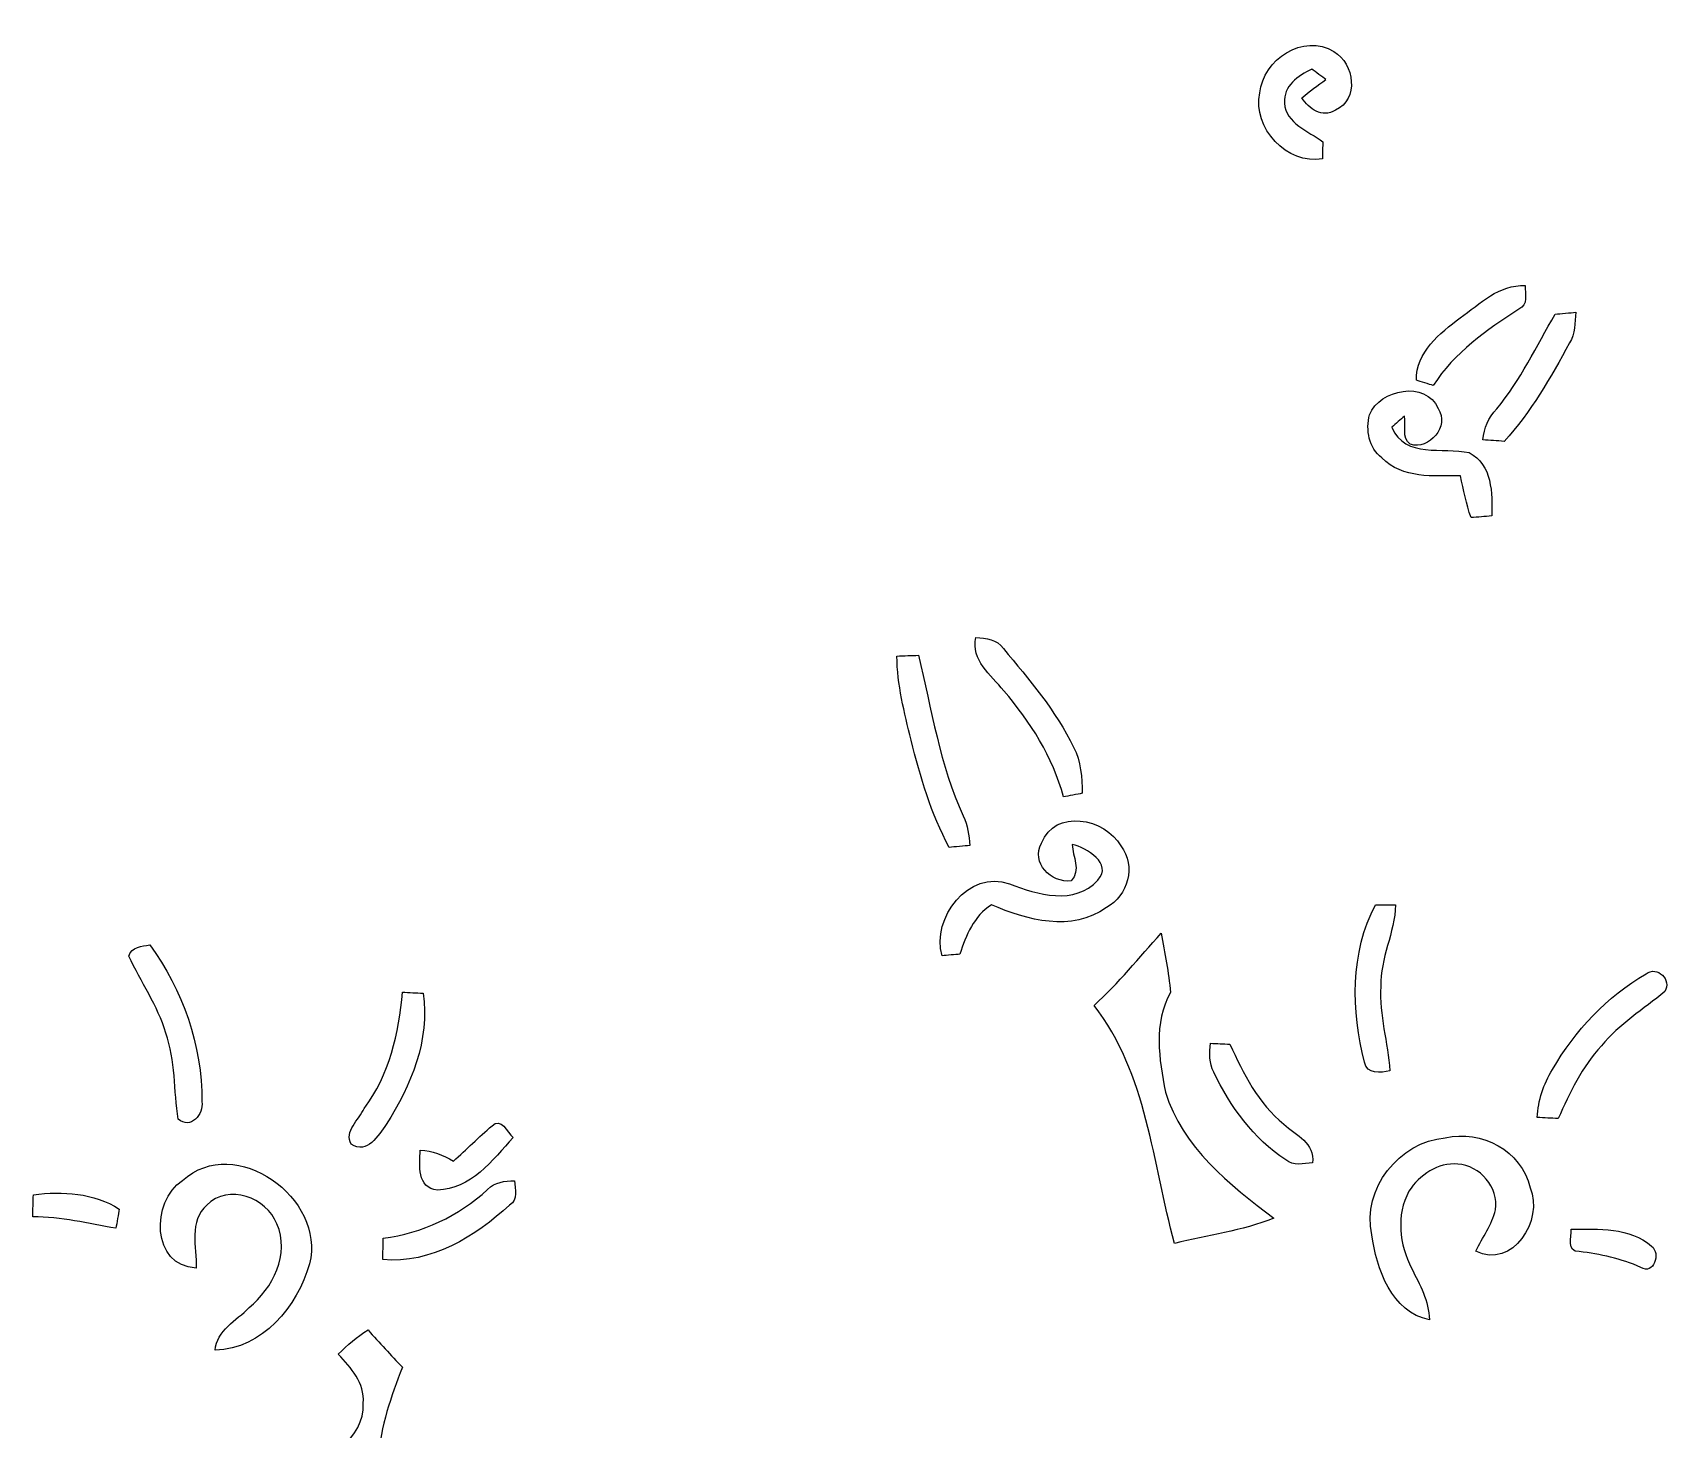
# Model space of a CAD drawing. Header units: centimetres. Extents: x -13.3 to 13.2, y -12.9 to 13.
# Drawn here: x 1.88 to 11.45, y 3.66 to 11.81 of the extents above; entities that cross this region are included whole.
import ezdxf

# ---------------------------------------------------------------- set-up
doc = ezdxf.new("R2010")
doc.units = ezdxf.units.CM
doc.header["$MEASUREMENT"] = 0
doc.layers.add('Camada 1', color=7, linetype='Continuous')

msp = doc.modelspace()

# ---------------------------------------------------------------- linework, layer by layer
at = {"layer": 'Camada 1', "color": 156}
for points, knots in [([(9.04027, 11.45786), (9.04027, 11.45786), (9.04027, 11.45786), (9.04027, 11.45786), (9.04027, 11.45786), (8.99476, 11.25466), (9.2015, 11.03559), (9.40576, 11.07404), (9.40576, 11.07404), (9.40611, 11.09909), (9.40752, 11.14883), (9.40788, 11.17353), (9.40788, 11.17353), (9.32461, 11.23491), (9.19198, 11.28006), (9.1835, 11.39895), (9.1835, 11.39895), (9.17821, 11.49772), (9.26324, 11.56017), (9.34402, 11.59615), (9.34402, 11.59615), (9.36449, 11.58134), (9.4054, 11.55135), (9.42586, 11.53653), (9.42586, 11.53653), (9.37789, 11.50231), (9.33062, 11.46704), (9.28511, 11.43), (9.28511, 11.43), (9.32638, 11.36473), (9.40435, 11.3104), (9.48124, 11.35697), (9.48124, 11.35697), (9.6213, 11.41835), (9.59238, 11.62966), (9.47242, 11.69882), (9.47242, 11.69882), (9.29498, 11.80888), (9.05968, 11.65225), (9.04027, 11.45786)], [0, 0, 0, 0, 0.0909091, 0.0909091, 0.0909091, 0.0909091, 0.1818182, 0.1818182, 0.1818182, 0.1818182, 0.2727273, 0.2727273, 0.2727273, 0.2727273, 0.3636364, 0.3636364, 0.3636364, 0.3636364, 0.4545455, 0.4545455, 0.4545455, 0.4545455, 0.5454545, 0.5454545, 0.5454545, 0.5454545, 0.6363636, 0.6363636, 0.6363636, 0.6363636, 0.7272727, 0.7272727, 0.7272727, 0.7272727, 0.8181818, 0.8181818, 0.8181818, 0.8181818, 1, 1, 1, 1]), ([(10.20938, 10.14623), (10.20938, 10.14623), (10.20938, 10.14623), (10.20938, 10.14623), (10.20938, 10.14623), (10.09085, 10.05522), (9.95115, 9.94656), (9.95398, 9.78182), (9.95398, 9.78182), (9.97832, 9.77406), (10.0277, 9.75854), (10.0524, 9.75077), (10.0524, 9.75077), (10.17517, 9.94304), (10.36319, 10.07463), (10.55122, 10.19668), (10.55122, 10.19668), (10.60979, 10.22138), (10.5865, 10.28417), (10.58898, 10.33356), (10.58898, 10.33356), (10.43657, 10.34202), (10.3251, 10.22667), (10.20938, 10.14623)], [0, 0, 0, 0, 0.1428571, 0.1428571, 0.1428571, 0.1428571, 0.2857143, 0.2857143, 0.2857143, 0.2857143, 0.4285714, 0.4285714, 0.4285714, 0.4285714, 0.5714286, 0.5714286, 0.5714286, 0.5714286, 0.7142857, 0.7142857, 0.7142857, 0.7142857, 1, 1, 1, 1]), ([(10.7643, 10.16705), (10.7643, 10.16705), (10.7643, 10.16705), (10.7643, 10.16705), (10.7643, 10.16705), (10.65281, 9.98149), (10.56252, 9.78146), (10.42246, 9.6146), (10.42246, 9.6146), (10.37412, 9.56486), (10.34908, 9.50207), (10.34133, 9.43397), (10.34133, 9.43397), (10.3826, 9.43081), (10.42387, 9.42798), (10.46585, 9.42516), (10.46585, 9.42516), (10.62248, 9.5952), (10.7375, 9.79734), (10.84757, 9.99912), (10.84757, 9.99912), (10.88248, 10.05275), (10.87825, 10.11766), (10.8839, 10.17869), (10.8839, 10.17869), (10.85391, 10.17551), (10.79393, 10.16987), (10.7643, 10.16705)], [0, 0, 0, 0, 0.125, 0.125, 0.125, 0.125, 0.25, 0.25, 0.25, 0.25, 0.375, 0.375, 0.375, 0.375, 0.5, 0.5, 0.5, 0.5, 0.625, 0.625, 0.625, 0.625, 0.75, 0.75, 0.75, 0.75, 1, 1, 1, 1]), ([(9.68058, 9.58074), (9.68058, 9.58074), (9.68058, 9.58074), (9.68058, 9.58074), (9.68058, 9.58074), (9.65799, 9.49042), (9.67527, 9.38776), (9.75323, 9.3292), (9.75323, 9.3292), (9.87248, 9.20502), (10.05382, 9.22443), (10.21045, 9.22372), (10.21045, 9.22372), (10.23055, 9.14258), (10.24395, 9.05933), (10.27289, 8.98031), (10.27289, 8.98031), (10.31275, 8.98277), (10.35332, 8.98595), (10.39388, 8.98983), (10.39388, 8.98983), (10.39705, 9.12142), (10.39777, 9.2897), (10.26125, 9.35919), (10.26125, 9.35919), (10.10778, 9.39553), (9.88942, 9.32144), (9.81075, 9.50736), (9.81075, 9.50736), (9.83509, 9.52923), (9.86013, 9.5511), (9.88518, 9.57297), (9.88518, 9.57297), (9.894, 9.51934), (9.86683, 9.44633), (9.91693, 9.40787), (9.91693, 9.40787), (10.03123, 9.37294), (10.14801, 9.513), (10.08097, 9.61672), (10.08097, 9.61672), (10.0076, 9.78217), (9.74195, 9.72996), (9.68058, 9.58074)], [0, 0, 0, 0, 0.0833333, 0.0833333, 0.0833333, 0.0833333, 0.1666667, 0.1666667, 0.1666667, 0.1666667, 0.25, 0.25, 0.25, 0.25, 0.3333333, 0.3333333, 0.3333333, 0.3333333, 0.4166667, 0.4166667, 0.4166667, 0.4166667, 0.5, 0.5, 0.5, 0.5, 0.5833333, 0.5833333, 0.5833333, 0.5833333, 0.6666667, 0.6666667, 0.6666667, 0.6666667, 0.75, 0.75, 0.75, 0.75, 0.8333333, 0.8333333, 0.8333333, 0.8333333, 1, 1, 1, 1]), ([(7.38363, 8.2811), (7.38363, 8.2811), (7.38363, 8.2811), (7.38363, 8.2811), (7.38363, 8.2811), (7.354, 8.14634), (7.47218, 8.06309), (7.54627, 7.96995), (7.54627, 7.96995), (7.7022, 7.78862), (7.83307, 7.58365), (7.89481, 7.35047), (7.89481, 7.35047), (7.92232, 7.35576), (7.97736, 7.36635), (8.00452, 7.37164), (8.00452, 7.37164), (8.00206, 7.463), (7.99889, 7.55826), (7.95406, 7.64046), (7.95406, 7.64046), (7.84965, 7.85283), (7.69584, 8.03592), (7.5445, 8.21619), (7.5445, 8.21619), (7.50817, 8.27193), (7.44326, 8.2758), (7.38363, 8.2811)], [0, 0, 0, 0, 0.125, 0.125, 0.125, 0.125, 0.25, 0.25, 0.25, 0.25, 0.375, 0.375, 0.375, 0.375, 0.5, 0.5, 0.5, 0.5, 0.625, 0.625, 0.625, 0.625, 0.75, 0.75, 0.75, 0.75, 1, 1, 1, 1]), ([(6.92291, 8.17244), (6.92291, 8.17244), (6.92291, 8.17244), (6.92291, 8.17244), (6.92291, 8.17244), (6.92467, 8.00558), (6.96629, 7.84331), (7.00546, 7.68208), (7.00546, 7.68208), (7.06049, 7.46724), (7.12152, 7.25204), (7.22841, 7.05626), (7.22841, 7.05626), (7.2584, 7.05908), (7.31801, 7.06437), (7.348, 7.0672), (7.348, 7.0672), (7.34447, 7.12611), (7.3367, 7.18572), (7.31025, 7.23935), (7.31025, 7.23935), (7.17479, 7.53638), (7.12399, 7.86129), (7.0499, 8.17703), (7.0499, 8.17703), (7.00758, 8.17562), (6.96524, 8.17421), (6.92291, 8.17244)], [0, 0, 0, 0, 0.125, 0.125, 0.125, 0.125, 0.25, 0.25, 0.25, 0.25, 0.375, 0.375, 0.375, 0.375, 0.5, 0.5, 0.5, 0.5, 0.625, 0.625, 0.625, 0.625, 0.75, 0.75, 0.75, 0.75, 1, 1, 1, 1]), ([(7.76746, 7.0813), (7.76746, 7.0813), (7.76746, 7.0813), (7.76746, 7.0813), (7.76746, 7.0813), (7.70325, 6.96665), (7.82284, 6.84671), (7.93996, 6.86118), (7.93996, 6.86118), (7.99782, 6.9215), (7.94914, 7.00298), (7.94561, 7.07319), (7.94561, 7.07319), (8.02993, 7.05272), (8.18409, 6.9617), (8.0959, 6.86576), (8.0959, 6.86576), (7.95972, 6.71583), (7.74276, 6.78003), (7.58048, 6.84318), (7.58048, 6.84318), (7.34236, 6.9282), (7.12294, 6.64491), (7.18714, 6.42408), (7.18714, 6.42408), (7.21323, 6.4262), (7.2651, 6.43042), (7.29085, 6.4329), (7.29085, 6.4329), (7.32649, 6.54332), (7.37198, 6.65551), (7.4743, 6.72112), (7.4743, 6.72112), (7.68349, 6.63081), (7.94208, 6.56025), (8.14528, 6.70453), (8.14528, 6.70453), (8.27156, 6.77438), (8.32097, 6.94725), (8.22888, 7.06472), (8.22888, 7.06472), (8.13964, 7.22736), (7.84189, 7.28345), (7.76746, 7.0813)], [0, 0, 0, 0, 0.0833333, 0.0833333, 0.0833333, 0.0833333, 0.1666667, 0.1666667, 0.1666667, 0.1666667, 0.25, 0.25, 0.25, 0.25, 0.3333333, 0.3333333, 0.3333333, 0.3333333, 0.4166667, 0.4166667, 0.4166667, 0.4166667, 0.5, 0.5, 0.5, 0.5, 0.5833333, 0.5833333, 0.5833333, 0.5833333, 0.6666667, 0.6666667, 0.6666667, 0.6666667, 0.75, 0.75, 0.75, 0.75, 0.8333333, 0.8333333, 0.8333333, 0.8333333, 1, 1, 1, 1]), ([(9.71549, 6.72182), (9.71549, 6.72182), (9.71549, 6.72182), (9.71549, 6.72182), (9.71549, 6.72182), (9.56663, 6.44172), (9.57474, 6.1027), (9.65093, 5.80248), (9.65093, 5.80248), (9.66504, 5.73051), (9.74548, 5.74075), (9.79981, 5.75203), (9.79981, 5.75203), (9.78817, 5.91714), (9.73525, 6.07835), (9.74653, 6.24521), (9.74653, 6.24521), (9.74266, 6.40961), (9.82768, 6.55813), (9.83261, 6.72076), (9.83261, 6.72076), (9.79346, 6.72146), (9.7543, 6.72182), (9.71549, 6.72182)], [0, 0, 0, 0, 0.1428571, 0.1428571, 0.1428571, 0.1428571, 0.2857143, 0.2857143, 0.2857143, 0.2857143, 0.4285714, 0.4285714, 0.4285714, 0.4285714, 0.5714286, 0.5714286, 0.5714286, 0.5714286, 0.7142857, 0.7142857, 0.7142857, 0.7142857, 1, 1, 1, 1]), ([(8.07366, 6.13409), (8.07366, 6.13409), (8.07366, 6.13409), (8.07366, 6.13409), (8.07366, 6.13409), (8.382, 5.73687), (8.4155, 5.21511), (8.54251, 4.74556), (8.54251, 4.74556), (8.73548, 4.7939), (8.93655, 4.81717), (9.12176, 4.89372), (9.12176, 4.89372), (8.86247, 5.0874), (8.58943, 5.30718), (8.48959, 5.62856), (8.48959, 5.62856), (8.4529, 5.82012), (8.41833, 6.03143), (8.51958, 6.20959), (8.51958, 6.20959), (8.50969, 6.326), (8.48395, 6.44031), (8.46525, 6.5553), (8.46525, 6.5553), (8.33613, 6.41349), (8.21655, 6.26285), (8.07366, 6.13409)], [0, 0, 0, 0, 0.125, 0.125, 0.125, 0.125, 0.25, 0.25, 0.25, 0.25, 0.375, 0.375, 0.375, 0.375, 0.5, 0.5, 0.5, 0.5, 0.625, 0.625, 0.625, 0.625, 0.75, 0.75, 0.75, 0.75, 1, 1, 1, 1]), ([(2.44264, 6.4216), (2.44264, 6.4216), (2.44264, 6.4216), (2.44264, 6.4216), (2.44264, 6.4216), (2.51071, 6.27027), (2.6109, 6.13409), (2.65711, 5.97288), (2.65711, 5.97288), (2.71568, 5.81166), (2.70262, 5.63774), (2.73049, 5.47051), (2.73049, 5.47051), (2.80141, 5.40843), (2.87901, 5.49768), (2.86773, 5.57281), (2.86773, 5.57281), (2.87055, 5.89986), (2.75731, 6.2244), (2.56399, 6.48723), (2.56399, 6.48723), (2.51636, 6.47876), (2.4585, 6.47805), (2.44264, 6.4216)], [0, 0, 0, 0, 0.1428571, 0.1428571, 0.1428571, 0.1428571, 0.2857143, 0.2857143, 0.2857143, 0.2857143, 0.4285714, 0.4285714, 0.4285714, 0.4285714, 0.5714286, 0.5714286, 0.5714286, 0.5714286, 0.7142857, 0.7142857, 0.7142857, 0.7142857, 1, 1, 1, 1]), ([(10.74737, 5.7598), (10.74737, 5.7598), (10.74737, 5.7598), (10.74737, 5.7598), (10.74737, 5.7598), (10.69657, 5.67477), (10.66341, 5.58024), (10.65883, 5.4804), (10.65883, 5.4804), (10.69939, 5.47828), (10.74032, 5.47616), (10.78159, 5.4737), (10.78159, 5.4737), (10.84862, 5.62468), (10.92059, 5.77639), (11.03417, 5.89879), (11.03417, 5.89879), (11.13754, 6.02614), (11.27936, 6.1108), (11.40319, 6.21524), (11.40319, 6.21524), (11.44656, 6.28261), (11.35837, 6.36869), (11.29383, 6.31789), (11.29383, 6.31789), (11.06557, 6.18596), (10.87966, 5.98664), (10.74737, 5.7598)], [0, 0, 0, 0, 0.125, 0.125, 0.125, 0.125, 0.25, 0.25, 0.25, 0.25, 0.375, 0.375, 0.375, 0.375, 0.5, 0.5, 0.5, 0.5, 0.625, 0.625, 0.625, 0.625, 0.75, 0.75, 0.75, 0.75, 1, 1, 1, 1]), ([(4.03789, 6.21171), (4.03789, 6.21171), (4.03789, 6.21171), (4.03789, 6.21171), (4.03789, 6.21171), (4.01778, 5.97181), (3.96168, 5.72981), (3.81565, 5.53332), (3.81565, 5.53332), (3.78529, 5.4691), (3.69675, 5.39784), (3.73909, 5.32448), (3.73909, 5.32448), (3.83292, 5.26345), (3.89748, 5.37527), (3.94334, 5.44018), (3.94334, 5.44018), (4.08727, 5.6642), (4.20017, 5.93441), (4.15854, 6.20501), (4.15854, 6.20501), (4.11797, 6.20747), (4.07775, 6.20959), (4.03789, 6.21171)], [0, 0, 0, 0, 0.1428571, 0.1428571, 0.1428571, 0.1428571, 0.2857143, 0.2857143, 0.2857143, 0.2857143, 0.4285714, 0.4285714, 0.4285714, 0.4285714, 0.5714286, 0.5714286, 0.5714286, 0.5714286, 0.7142857, 0.7142857, 0.7142857, 0.7142857, 1, 1, 1, 1]), ([(8.75205, 5.91326), (8.75205, 5.91326), (8.75205, 5.91326), (8.75205, 5.91326), (8.75205, 5.91326), (8.74606, 5.85611), (8.74394, 5.79683), (8.77217, 5.74428), (8.77217, 5.74428), (8.86636, 5.54389), (9.00465, 5.35622), (9.19198, 5.2338), (9.19198, 5.2338), (9.23642, 5.19394), (9.29498, 5.21263), (9.34861, 5.21475), (9.34861, 5.21475), (9.36378, 5.33047), (9.2523, 5.37703), (9.17997, 5.44089), (9.17997, 5.44089), (9.03181, 5.56224), (8.94432, 5.73758), (8.86566, 5.90795), (8.86566, 5.90795), (8.82755, 5.90973), (8.78981, 5.91149), (8.75205, 5.91326)], [0, 0, 0, 0, 0.125, 0.125, 0.125, 0.125, 0.25, 0.25, 0.25, 0.25, 0.375, 0.375, 0.375, 0.375, 0.5, 0.5, 0.5, 0.5, 0.625, 0.625, 0.625, 0.625, 0.75, 0.75, 0.75, 0.75, 1, 1, 1, 1]), ([(4.33528, 5.22569), (4.33528, 5.22569), (4.33528, 5.22569), (4.33528, 5.22569), (4.33528, 5.22569), (4.27567, 5.26062), (4.21216, 5.28849), (4.14197, 5.28954), (4.14197, 5.28954), (4.13878, 5.20381), (4.1215, 5.06694), (4.2418, 5.05707), (4.2418, 5.05707), (4.43406, 5.05953), (4.5674, 5.23134), (4.68347, 5.36434), (4.68347, 5.36434), (4.65067, 5.39114), (4.61115, 5.48674), (4.5614, 5.43136), (4.5614, 5.43136), (4.48274, 5.3668), (4.41184, 5.29271), (4.33528, 5.22569)], [0, 0, 0, 0, 0.1428571, 0.1428571, 0.1428571, 0.1428571, 0.2857143, 0.2857143, 0.2857143, 0.2857143, 0.4285714, 0.4285714, 0.4285714, 0.4285714, 0.5714286, 0.5714286, 0.5714286, 0.5714286, 0.7142857, 0.7142857, 0.7142857, 0.7142857, 1, 1, 1, 1]), ([(2.75412, 5.11245), (2.75412, 5.11245), (2.75412, 5.11245), (2.75412, 5.11245), (2.75412, 5.11245), (2.57104, 4.98897), (2.5714, 4.61362), (2.83527, 4.60162), (2.83527, 4.60162), (2.83632, 4.72405), (2.79223, 4.87574), (2.8963, 4.96958), (2.8963, 4.96958), (3.02224, 5.09622), (3.24484, 5.01261), (3.30553, 4.85951), (3.30553, 4.85951), (3.38278, 4.68383), (3.28153, 4.4838), (3.14289, 4.37091), (3.14289, 4.37091), (3.07021, 4.29472), (2.9538, 4.23898), (2.94534, 4.12184), (2.94534, 4.12184), (3.22192, 4.12891), (3.42511, 4.37797), (3.49603, 4.62633), (3.49603, 4.62633), (3.59233, 5.00837), (3.06387, 5.3915), (2.75412, 5.11245)], [0, 0, 0, 0, 0.1111111, 0.1111111, 0.1111111, 0.1111111, 0.2222222, 0.2222222, 0.2222222, 0.2222222, 0.3333333, 0.3333333, 0.3333333, 0.3333333, 0.4444444, 0.4444444, 0.4444444, 0.4444444, 0.5555556, 0.5555556, 0.5555556, 0.5555556, 0.6666667, 0.6666667, 0.6666667, 0.6666667, 0.7777778, 0.7777778, 0.7777778, 0.7777778, 1, 1, 1, 1]), ([(9.69327, 4.79602), (9.69327, 4.79602), (9.69327, 4.79602), (9.69327, 4.79602), (9.69327, 4.79602), (9.72149, 4.59846), (9.80792, 4.34304), (10.02982, 4.30035), (10.02982, 4.30035), (10.02805, 4.41006), (9.97338, 4.50566), (9.92575, 4.60058), (9.92575, 4.60058), (9.85555, 4.73779), (9.83402, 4.91136), (9.91059, 5.05037), (9.91059, 5.05037), (9.97162, 5.14456), (10.07955, 5.21899), (10.19562, 5.20841), (10.19562, 5.20841), (10.32615, 5.19959), (10.43481, 5.07259), (10.41646, 4.94135), (10.41646, 4.94135), (10.39424, 4.85457), (10.33992, 4.78084), (10.30111, 4.7011), (10.30111, 4.7011), (10.51382, 4.59139), (10.69939, 4.88421), (10.61685, 5.07047), (10.61685, 5.07047), (10.56815, 5.28742), (10.33251, 5.41019), (10.12225, 5.36151), (10.12225, 5.36151), (9.85343, 5.33929), (9.63612, 5.06341), (9.69327, 4.79602)], [0, 0, 0, 0, 0.0909091, 0.0909091, 0.0909091, 0.0909091, 0.1818182, 0.1818182, 0.1818182, 0.1818182, 0.2727273, 0.2727273, 0.2727273, 0.2727273, 0.3636364, 0.3636364, 0.3636364, 0.3636364, 0.4545455, 0.4545455, 0.4545455, 0.4545455, 0.5454545, 0.5454545, 0.5454545, 0.5454545, 0.6363636, 0.6363636, 0.6363636, 0.6363636, 0.7272727, 0.7272727, 0.7272727, 0.7272727, 0.8181818, 0.8181818, 0.8181818, 0.8181818, 1, 1, 1, 1]), ([(4.53531, 5.05989), (4.53531, 5.05989), (4.53531, 5.05989), (4.53531, 5.05989), (4.53531, 5.05989), (4.36597, 4.90677), (4.15395, 4.80413), (3.9264, 4.7759), (3.9264, 4.7759), (3.92535, 4.73428), (3.9243, 4.69265), (3.92324, 4.65101), (3.92324, 4.65101), (4.20334, 4.62492), (4.46475, 4.78683), (4.66302, 4.96958), (4.66302, 4.96958), (4.71487, 5.00238), (4.69511, 5.06129), (4.69265, 5.1114), (4.69265, 5.1114), (4.63585, 5.10928), (4.57622, 5.1047), (4.53531, 5.05989)], [0, 0, 0, 0, 0.1428571, 0.1428571, 0.1428571, 0.1428571, 0.2857143, 0.2857143, 0.2857143, 0.2857143, 0.4285714, 0.4285714, 0.4285714, 0.4285714, 0.5714286, 0.5714286, 0.5714286, 0.5714286, 0.7142857, 0.7142857, 0.7142857, 0.7142857, 1, 1, 1, 1]), ([(1.88489, 5.0299), (1.88489, 5.0299), (1.88489, 5.0299), (1.88489, 5.0299), (1.88489, 5.0299), (1.88348, 4.98686), (1.88241, 4.94347), (1.88136, 4.90044), (1.88136, 4.90044), (2.04611, 4.90185), (2.20486, 4.86092), (2.36643, 4.8341), (2.36643, 4.8341), (2.37137, 4.86197), (2.38125, 4.91808), (2.38619, 4.94595), (2.38619, 4.94595), (2.2366, 5.04155), (2.05634, 5.05071), (1.88489, 5.0299)], [0, 0, 0, 0, 0.1666667, 0.1666667, 0.1666667, 0.1666667, 0.3333333, 0.3333333, 0.3333333, 0.3333333, 0.5, 0.5, 0.5, 0.5, 0.6666667, 0.6666667, 0.6666667, 0.6666667, 1, 1, 1, 1]), ([(10.85778, 4.82776), (10.85778, 4.82776), (10.85778, 4.82776), (10.85778, 4.82776), (10.85778, 4.82776), (10.86026, 4.78401), (10.82886, 4.69547), (10.90365, 4.6983), (10.90365, 4.6983), (11.02747, 4.68312), (11.14918, 4.65737), (11.26313, 4.60516), (11.26313, 4.60516), (11.33863, 4.55789), (11.38132, 4.68877), (11.32592, 4.72968), (11.32592, 4.72968), (11.19857, 4.8408), (11.01583, 4.82917), (10.85778, 4.82776)], [0, 0, 0, 0, 0.1666667, 0.1666667, 0.1666667, 0.1666667, 0.3333333, 0.3333333, 0.3333333, 0.3333333, 0.5, 0.5, 0.5, 0.5, 0.6666667, 0.6666667, 0.6666667, 0.6666667, 1, 1, 1, 1]), ([(3.66394, 4.09857), (3.66394, 4.09857), (3.66394, 4.09857), (3.66394, 4.09857), (3.66394, 4.09857), (3.73768, 4.01954), (3.81987, 3.93135), (3.80894, 3.81387), (3.80894, 3.81387), (3.82305, 3.59692), (3.57082, 3.50731), (3.53447, 3.30729), (3.53447, 3.30729), (3.43641, 2.99295), (3.57222, 2.67652), (3.70204, 2.39394), (3.70204, 2.39394), (3.74261, 2.30786), (3.79942, 2.1992), (3.91195, 2.20909), (3.91195, 2.20909), (3.90735, 2.26942), (3.90348, 2.32974), (3.89361, 2.38901), (3.89361, 2.38901), (3.81881, 2.75378), (3.86785, 3.12807), (3.89819, 3.49496), (3.89819, 3.49496), (3.91054, 3.67805), (3.97087, 3.85339), (4.03823, 4.02271), (4.03823, 4.02271), (3.9705, 4.09468), (3.90418, 4.16772), (3.83716, 4.24039), (3.83716, 4.24039), (3.77331, 4.20088), (3.71544, 4.15288), (3.66394, 4.09857)], [0, 0, 0, 0, 0.0909091, 0.0909091, 0.0909091, 0.0909091, 0.1818182, 0.1818182, 0.1818182, 0.1818182, 0.2727273, 0.2727273, 0.2727273, 0.2727273, 0.3636364, 0.3636364, 0.3636364, 0.3636364, 0.4545455, 0.4545455, 0.4545455, 0.4545455, 0.5454545, 0.5454545, 0.5454545, 0.5454545, 0.6363636, 0.6363636, 0.6363636, 0.6363636, 0.7272727, 0.7272727, 0.7272727, 0.7272727, 0.8181818, 0.8181818, 0.8181818, 0.8181818, 1, 1, 1, 1])]:
    msp.add_open_spline(points, degree=3, knots=knots, dxfattribs=at)

doc.saveas('drawing.dxf')
